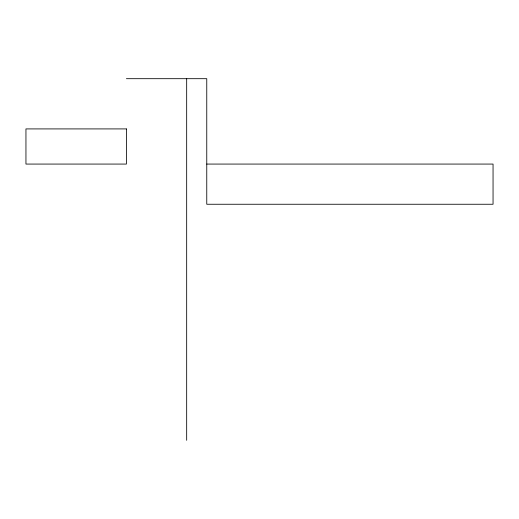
<?xml version="1.0" encoding="UTF-8"?>
<svg xmlns="http://www.w3.org/2000/svg" width="519" height="519" viewBox="0 0 519 519"><rect width="100%" height="100%" fill="white"/><g stroke="black" fill="none" stroke-linecap="round" stroke-linejoin="round"><path stroke-width="0.78" d="M126.402 78.687L206.763 78.687L206.763 204.252L493.05 204.252L493.05 164.069L206.763 164.069M186.671 78.687L186.671 440.313M126.402 128.913L25.95 128.913L25.95 164.069L126.402 164.069L126.402 128.913"/></g></svg>
